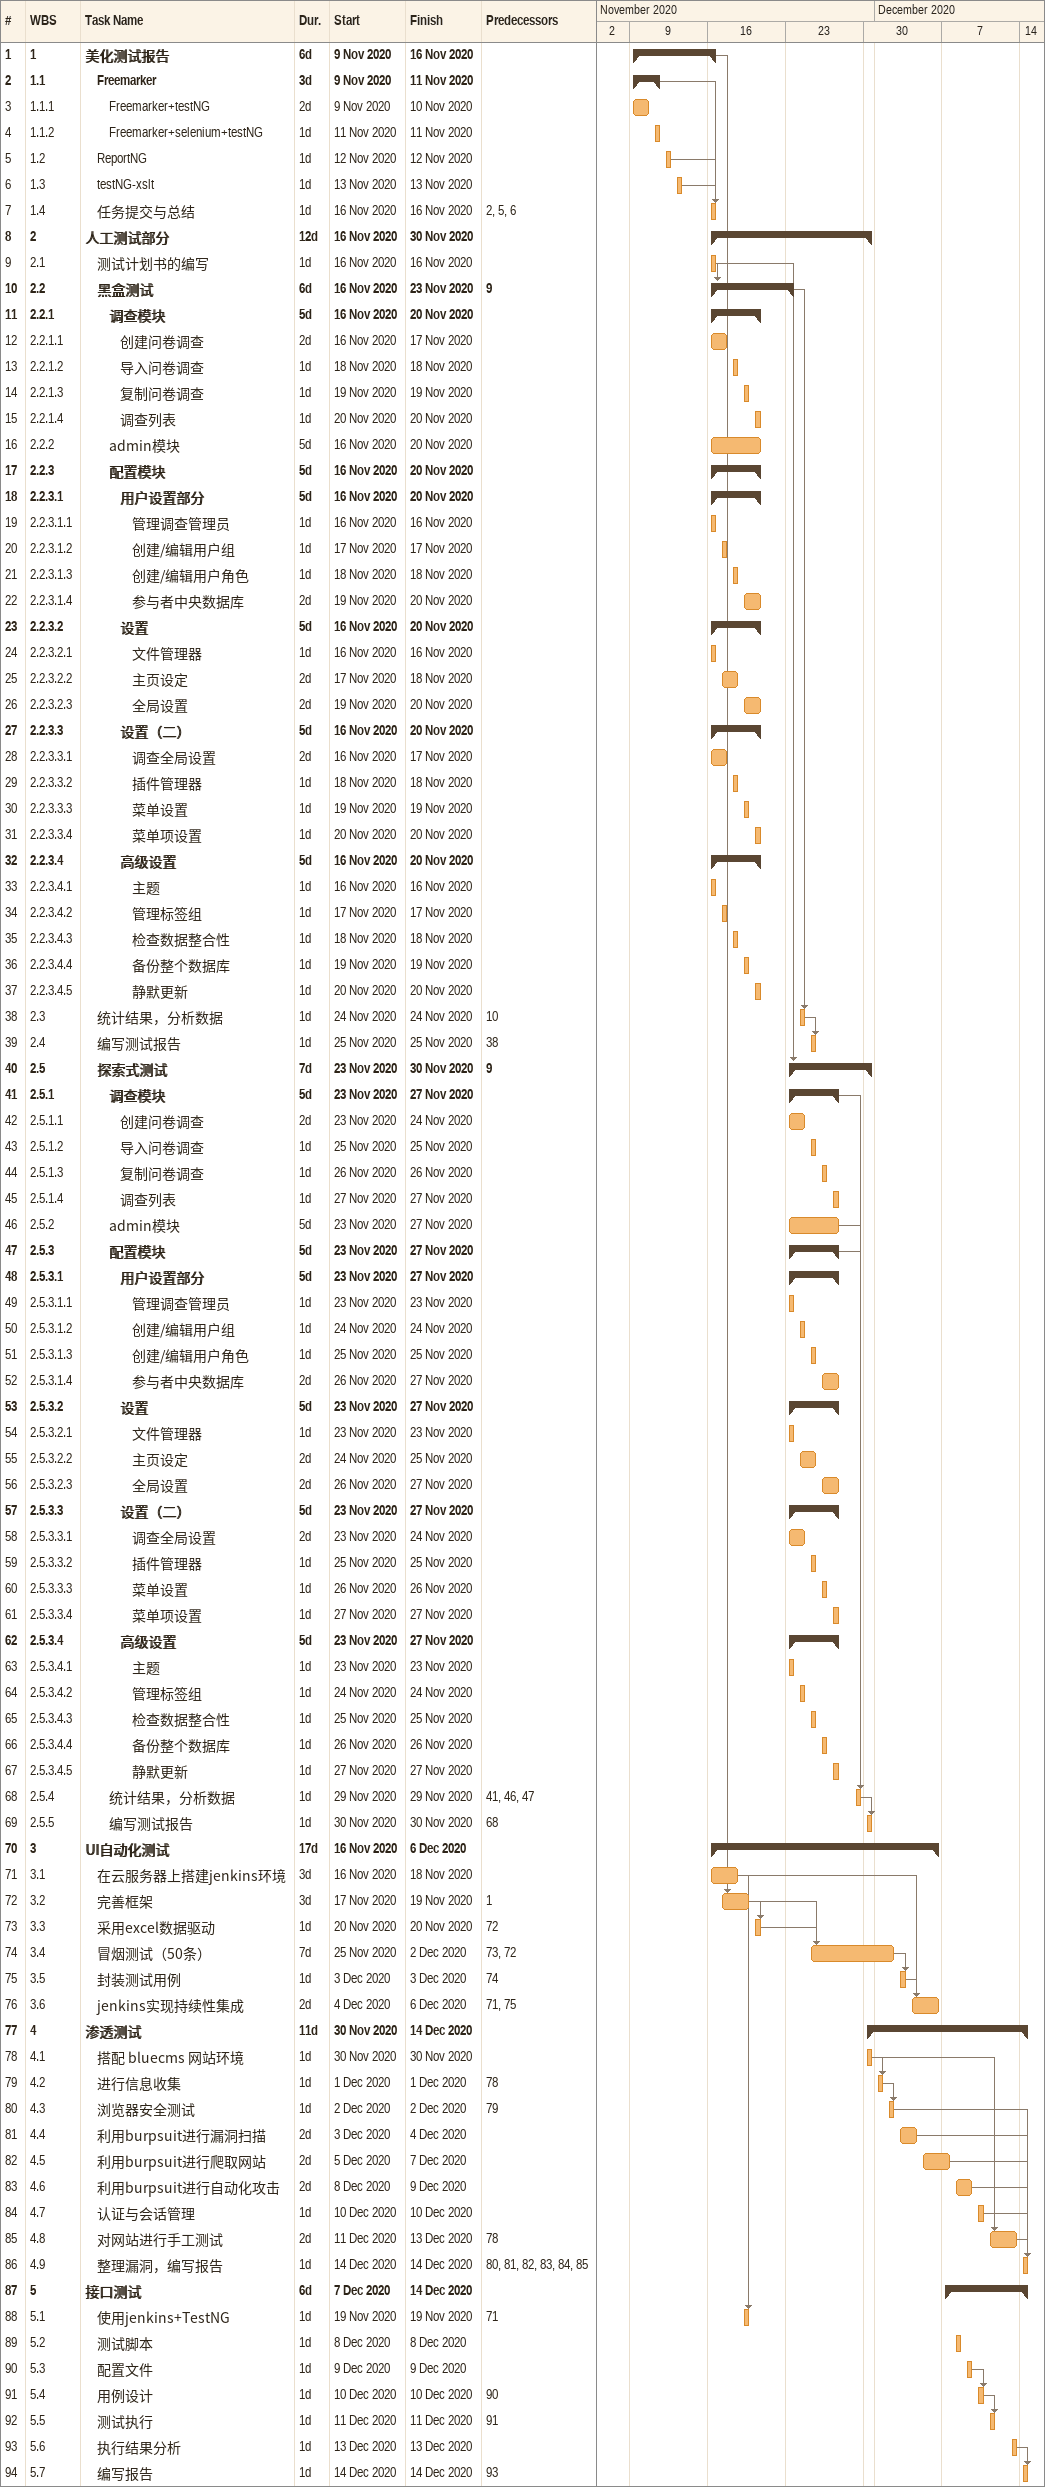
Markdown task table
| ID | WBS | Task | Duration | Start | Finish | Predecessors |
|---|---|---|---|---|---|---|
| 1 | 1 | **美化测试报告** | 6d | 2020-11-09 | 2020-11-16 |  |
| 2 | 1.1 | **Freemarker** | 3d | 2020-11-09 | 2020-11-11 |  |
| 3 | 1.1.1 | Freemarker+testNG | 2d | 2020-11-09 | 2020-11-10 |  |
| 4 | 1.1.2 | Freemarker+selenium+testNG | 1d | 2020-11-11 | 2020-11-11 |  |
| 5 | 1.2 | ReportNG | 1d | 2020-11-12 | 2020-11-12 |  |
| 6 | 1.3 | testNG-xslt | 1d | 2020-11-13 | 2020-11-13 |  |
| 7 | 1.4 | 任务提交与总结 | 1d | 2020-11-16 | 2020-11-16 | 2, 5, 6 |
| 8 | 2 | **人工测试部分** | 12d | 2020-11-16 | 2020-11-30 |  |
| 9 | 2.1 | 测试计划书的编写 | 1d | 2020-11-16 | 2020-11-16 |  |
| 10 | 2.2 | **黑盒测试** | 6d | 2020-11-16 | 2020-11-23 | 9 |
| 11 | 2.2.1 | **调查模块** | 5d | 2020-11-16 | 2020-11-20 |  |
| 12 | 2.2.1.1 | 创建问卷调查 | 2d | 2020-11-16 | 2020-11-17 |  |
| 13 | 2.2.1.2 | 导入问卷调查 | 1d | 2020-11-18 | 2020-11-18 |  |
| 14 | 2.2.1.3 | 复制问卷调查 | 1d | 2020-11-19 | 2020-11-19 |  |
| 15 | 2.2.1.4 | 调查列表 | 1d | 2020-11-20 | 2020-11-20 |  |
| 16 | 2.2.2 | admin模块 | 5d | 2020-11-16 | 2020-11-20 |  |
| 17 | 2.2.3 | **配置模块** | 5d | 2020-11-16 | 2020-11-20 |  |
| 18 | 2.2.3.1 | **用户设置部分** | 5d | 2020-11-16 | 2020-11-20 |  |
| 19 | 2.2.3.1.1 | 管理调查管理员 | 1d | 2020-11-16 | 2020-11-16 |  |
| 20 | 2.2.3.1.2 | 创建/编辑用户组 | 1d | 2020-11-17 | 2020-11-17 |  |
| 21 | 2.2.3.1.3 | 创建/编辑用户角色 | 1d | 2020-11-18 | 2020-11-18 |  |
| 22 | 2.2.3.1.4 | 参与者中央数据库 | 2d | 2020-11-19 | 2020-11-20 |  |
| 23 | 2.2.3.2 | **设置** | 5d | 2020-11-16 | 2020-11-20 |  |
| 24 | 2.2.3.2.1 | 文件管理器 | 1d | 2020-11-16 | 2020-11-16 |  |
| 25 | 2.2.3.2.2 | 主页设定 | 2d | 2020-11-17 | 2020-11-18 |  |
| 26 | 2.2.3.2.3 | 全局设置 | 2d | 2020-11-19 | 2020-11-20 |  |
| 27 | 2.2.3.3 | **设置（二）** | 5d | 2020-11-16 | 2020-11-20 |  |
| 28 | 2.2.3.3.1 | 调查全局设置 | 2d | 2020-11-16 | 2020-11-17 |  |
| 29 | 2.2.3.3.2 | 插件管理器 | 1d | 2020-11-18 | 2020-11-18 |  |
| 30 | 2.2.3.3.3 | 菜单设置 | 1d | 2020-11-19 | 2020-11-19 |  |
| 31 | 2.2.3.3.4 | 菜单项设置 | 1d | 2020-11-20 | 2020-11-20 |  |
| 32 | 2.2.3.4 | **高级设置** | 5d | 2020-11-16 | 2020-11-20 |  |
| 33 | 2.2.3.4.1 | 主题 | 1d | 2020-11-16 | 2020-11-16 |  |
| 34 | 2.2.3.4.2 | 管理标签组 | 1d | 2020-11-17 | 2020-11-17 |  |
| 35 | 2.2.3.4.3 | 检查数据整合性 | 1d | 2020-11-18 | 2020-11-18 |  |
| 36 | 2.2.3.4.4 | 备份整个数据库 | 1d | 2020-11-19 | 2020-11-19 |  |
| 37 | 2.2.3.4.5 | 静默更新 | 1d | 2020-11-20 | 2020-11-20 |  |
| 38 | 2.3 | 统计结果，分析数据 | 1d | 2020-11-24 | 2020-11-24 | 10 |
| 39 | 2.4 | 编写测试报告 | 1d | 2020-11-25 | 2020-11-25 | 38 |
| 40 | 2.5 | **探索式测试** | 7d | 2020-11-23 | 2020-11-30 | 9 |
| 41 | 2.5.1 | **调查模块** | 5d | 2020-11-23 | 2020-11-27 |  |
| 42 | 2.5.1.1 | 创建问卷调查 | 2d | 2020-11-23 | 2020-11-24 |  |
| 43 | 2.5.1.2 | 导入问卷调查 | 1d | 2020-11-25 | 2020-11-25 |  |
| 44 | 2.5.1.3 | 复制问卷调查 | 1d | 2020-11-26 | 2020-11-26 |  |
| 45 | 2.5.1.4 | 调查列表 | 1d | 2020-11-27 | 2020-11-27 |  |
| 46 | 2.5.2 | admin模块 | 5d | 2020-11-23 | 2020-11-27 |  |
| 47 | 2.5.3 | **配置模块** | 5d | 2020-11-23 | 2020-11-27 |  |
| 48 | 2.5.3.1 | **用户设置部分** | 5d | 2020-11-23 | 2020-11-27 |  |
| 49 | 2.5.3.1.1 | 管理调查管理员 | 1d | 2020-11-23 | 2020-11-23 |  |
| 50 | 2.5.3.1.2 | 创建/编辑用户组 | 1d | 2020-11-24 | 2020-11-24 |  |
| 51 | 2.5.3.1.3 | 创建/编辑用户角色 | 1d | 2020-11-25 | 2020-11-25 |  |
| 52 | 2.5.3.1.4 | 参与者中央数据库 | 2d | 2020-11-26 | 2020-11-27 |  |
| 53 | 2.5.3.2 | **设置** | 5d | 2020-11-23 | 2020-11-27 |  |
| 54 | 2.5.3.2.1 | 文件管理器 | 1d | 2020-11-23 | 2020-11-23 |  |
| 55 | 2.5.3.2.2 | 主页设定 | 2d | 2020-11-24 | 2020-11-25 |  |
| 56 | 2.5.3.2.3 | 全局设置 | 2d | 2020-11-26 | 2020-11-27 |  |
| 57 | 2.5.3.3 | **设置（二）** | 5d | 2020-11-23 | 2020-11-27 |  |
| 58 | 2.5.3.3.1 | 调查全局设置 | 2d | 2020-11-23 | 2020-11-24 |  |
| 59 | 2.5.3.3.2 | 插件管理器 | 1d | 2020-11-25 | 2020-11-25 |  |
| 60 | 2.5.3.3.3 | 菜单设置 | 1d | 2020-11-26 | 2020-11-26 |  |
| 61 | 2.5.3.3.4 | 菜单项设置 | 1d | 2020-11-27 | 2020-11-27 |  |
| 62 | 2.5.3.4 | **高级设置** | 5d | 2020-11-23 | 2020-11-27 |  |
| 63 | 2.5.3.4.1 | 主题 | 1d | 2020-11-23 | 2020-11-23 |  |
| 64 | 2.5.3.4.2 | 管理标签组 | 1d | 2020-11-24 | 2020-11-24 |  |
| 65 | 2.5.3.4.3 | 检查数据整合性 | 1d | 2020-11-25 | 2020-11-25 |  |
| 66 | 2.5.3.4.4 | 备份整个数据库 | 1d | 2020-11-26 | 2020-11-26 |  |
| 67 | 2.5.3.4.5 | 静默更新 | 1d | 2020-11-27 | 2020-11-27 |  |
| 68 | 2.5.4 | 统计结果，分析数据 | 1d | 2020-11-29 | 2020-11-29 | 41, 46, 47 |
| 69 | 2.5.5 | 编写测试报告 | 1d | 2020-11-30 | 2020-11-30 | 68 |
| 70 | 3 | **UI自动化测试** | 17d | 2020-11-16 | 2020-12-06 |  |
| 71 | 3.1 | 在云服务器上搭建jenkins环境 | 3d | 2020-11-16 | 2020-11-18 |  |
| 72 | 3.2 | 完善框架 | 3d | 2020-11-17 | 2020-11-19 | 1 |
| 73 | 3.3 | 采用excel数据驱动 | 1d | 2020-11-20 | 2020-11-20 | 72 |
| 74 | 3.4 | 冒烟测试（50条） | 7d | 2020-11-25 | 2020-12-02 | 73, 72 |
| 75 | 3.5 | 封装测试用例 | 1d | 2020-12-03 | 2020-12-03 | 74 |
| 76 | 3.6 | jenkins实现持续性集成 | 2d | 2020-12-04 | 2020-12-06 | 71, 75 |
| 77 | 4 | **渗透测试** | 11d | 2020-11-30 | 2020-12-14 |  |
| 78 | 4.1 | 搭配 bluecms 网站环境 | 1d | 2020-11-30 | 2020-11-30 |  |
| 79 | 4.2 | 进行信息收集 | 1d | 2020-12-01 | 2020-12-01 | 78 |
| 80 | 4.3 | 浏览器安全测试 | 1d | 2020-12-02 | 2020-12-02 | 79 |
| 81 | 4.4 | 利用burpsuit进行漏洞扫描 | 2d | 2020-12-03 | 2020-12-04 |  |
| 82 | 4.5 | 利用burpsuit进行爬取网站 | 2d | 2020-12-05 | 2020-12-07 |  |
| 83 | 4.6 | 利用burpsuit进行自动化攻击 | 2d | 2020-12-08 | 2020-12-09 |  |
| 84 | 4.7 | 认证与会话管理 | 1d | 2020-12-10 | 2020-12-10 |  |
| 85 | 4.8 | 对网站进行手工测试 | 2d | 2020-12-11 | 2020-12-13 | 78 |
| 86 | 4.9 | 整理漏洞，编写报告 | 1d | 2020-12-14 | 2020-12-14 | 80, 81, 82, 83, 84, 85 |
| 87 | 5 | **接口测试** | 6d | 2020-12-07 | 2020-12-14 |  |
| 88 | 5.1 | 使用jenkins+TestNG | 1d | 2020-11-19 | 2020-11-19 | 71 |
| 89 | 5.2 | 测试脚本 | 1d | 2020-12-08 | 2020-12-08 |  |
| 90 | 5.3 | 配置文件 | 1d | 2020-12-09 | 2020-12-09 |  |
| 91 | 5.4 | 用例设计 | 1d | 2020-12-10 | 2020-12-10 | 90 |
| 92 | 5.5 | 测试执行 | 1d | 2020-12-11 | 2020-12-11 | 91 |
| 93 | 5.6 | 执行结果分析 | 1d | 2020-12-13 | 2020-12-13 |  |
| 94 | 5.7 | 编写报告 | 1d | 2020-12-14 | 2020-12-14 | 93 |
